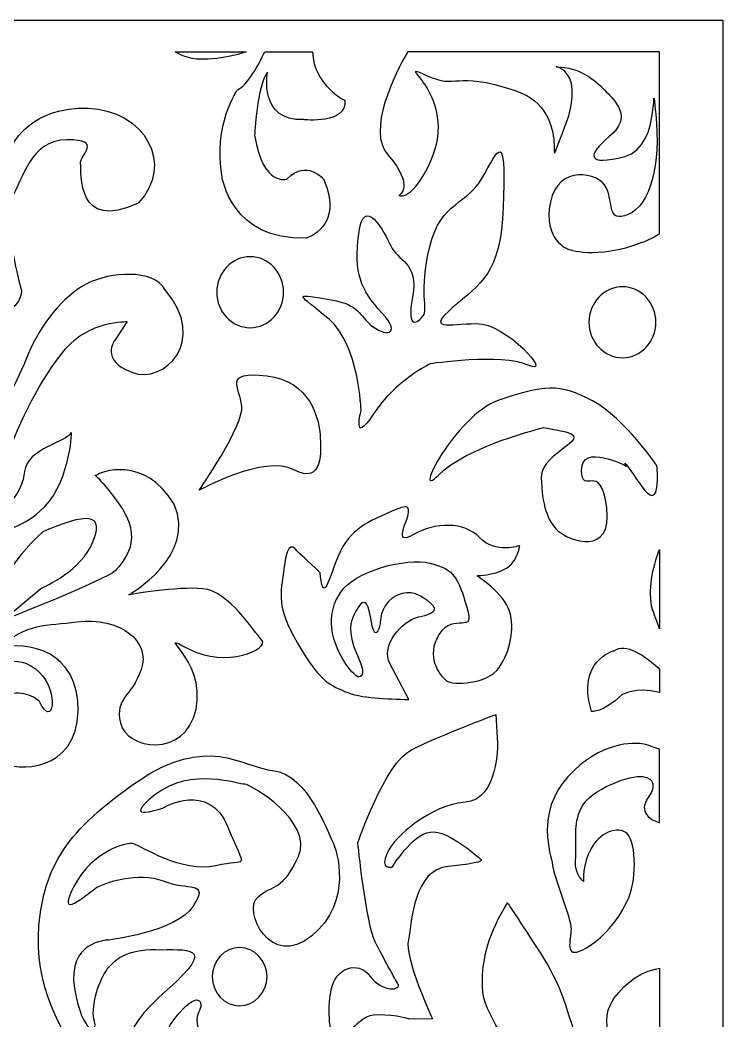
# Model space of a CAD drawing. Header units: centimetres. Extents: x -19.65 to -12.61, y 0.2 to 4.43.
# Drawn here: x -14.553 to -12.605, y 1.653 to 4.426 of the extents above; entities that cross this region are included whole.
import ezdxf

# ---------------------------------------------------------------- set-up
doc = ezdxf.new("R2010")
doc.units = ezdxf.units.CM
doc.header["$MEASUREMENT"] = 0
doc.layers.add('layer 1', color=7, linetype='Continuous')

msp = doc.modelspace()

# ---------------------------------------------------------------- linework, layer by layer
at = {"layer": 'layer 1', "color": 250, "lineweight": 30}
for points, knots in [([(-19.65325, 0.19729), (-19.65325, 0.19729), (-12.6053, 0.19729), (-12.6053, 0.19729), (-12.6053, 0.19729), (-12.6053, 0.19729), (-12.6053, 4.42606), (-12.6053, 4.42606), (-12.6053, 4.42606), (-12.6053, 4.42606), (-19.65325, 4.42606), (-19.65325, 4.42606), (-19.65325, 4.42606), (-19.65325, 4.42606), (-19.65325, 0.19729), (-19.65325, 0.19729)], [0, 0, 0, 0, 0.2, 0.2, 0.2, 0.2, 0.4, 0.4, 0.4, 0.4, 0.6, 0.6, 0.6, 0.6, 1, 1, 1, 1]), ([(-14.54811, 3.67403), (-14.54811, 3.67403), (-14.60649, 3.88456), (-14.57572, 3.93462), (-14.57572, 3.93462), (-14.54496, 3.98469), (-14.52342, 4.09421), (-14.42189, 4.09421), (-14.42189, 4.09421), (-14.32036, 4.09421), (-14.38805, 4.05353), (-14.38497, 4.0285), (-14.38497, 4.0285), (-14.38189, 4.00346), (-14.39728, 3.83762), (-14.22498, 3.91898), (-14.22498, 3.91898), (-14.12345, 4.02537), (-14.20652, 4.17556), (-14.36343, 4.18182), (-14.36343, 4.18182), (-14.52034, 4.18808), (-14.57265, 4.08169), (-14.57265, 4.08169), (-14.57265, 4.08169), (-14.57265, 4.08169), (-14.61264, 3.87517), (-14.64341, 4.11924), (-14.64341, 4.11924), (-14.63536, 4.25033), (-14.62664, 4.25719), (-14.58978, 4.33796), (-14.58978, 4.33796), (-14.58978, 4.33796), (-14.7558, 4.33796), (-14.7558, 4.33796), (-14.7558, 4.33796), (-14.75744, 4.30504), (-14.75782, 4.25712), (-14.75356, 4.2046), (-14.75356, 4.2046), (-14.75356, 4.2046), (-14.70482, 4.09133), (-14.70482, 4.09133), (-14.70482, 4.09133), (-14.70482, 4.09133), (-14.85472, 4.25004), (-14.89102, 4.28633), (-14.89102, 4.28633), (-14.90656, 4.30187), (-14.91585, 4.32107), (-14.9214, 4.33796), (-14.9214, 4.33796), (-14.9214, 4.33796), (-15.09541, 4.33796), (-15.09541, 4.33796), (-15.09541, 4.33796), (-15.10221, 4.33549), (-15.11131, 4.33343), (-15.12337, 4.33202), (-15.12337, 4.33202), (-15.20336, 4.32263), (-15.26182, 4.24753), (-15.25874, 4.16305), (-15.25874, 4.16305), (-15.25567, 4.07856), (-15.18935, 4.26457), (-15.02936, 4.21763), (-15.02936, 4.21763), (-14.86937, 4.1707), (-14.70529, 4.00381), (-14.6899, 3.8849), (-14.6899, 3.8849), (-14.67452, 3.766), (-14.591, 3.62473), (-14.591, 3.62473), (-14.591, 3.62473), (-14.56425, 3.6285), (-14.55227, 3.6464), (-14.54811, 3.67403)], [0, 0, 0, 0, 0.047619, 0.047619, 0.047619, 0.047619, 0.0952381, 0.0952381, 0.0952381, 0.0952381, 0.1428571, 0.1428571, 0.1428571, 0.1428571, 0.1904762, 0.1904762, 0.1904762, 0.1904762, 0.2380952, 0.2380952, 0.2380952, 0.2380952, 0.2857143, 0.2857143, 0.2857143, 0.2857143, 0.3333333, 0.3333333, 0.3333333, 0.3333333, 0.3809524, 0.3809524, 0.3809524, 0.3809524, 0.4285714, 0.4285714, 0.4285714, 0.4285714, 0.4761905, 0.4761905, 0.4761905, 0.4761905, 0.5238095, 0.5238095, 0.5238095, 0.5238095, 0.5714286, 0.5714286, 0.5714286, 0.5714286, 0.6190476, 0.6190476, 0.6190476, 0.6190476, 0.6666667, 0.6666667, 0.6666667, 0.6666667, 0.7142857, 0.7142857, 0.7142857, 0.7142857, 0.7619048, 0.7619048, 0.7619048, 0.7619048, 0.8095238, 0.8095238, 0.8095238, 0.8095238, 0.8571429, 0.8571429, 0.8571429, 0.8571429, 0.9047619, 0.9047619, 0.9047619, 0.9047619, 1, 1, 1, 1]), ([(-14.12296, 4.33796), (-14.10146, 4.32509), (-14.07335, 4.31481), (-14.04041, 4.31773), (-14.04041, 4.31773), (-14.04041, 4.31773), (-13.98984, 4.31674), (-13.92621, 4.33796), (-13.92621, 4.33796), (-13.92621, 4.33796), (-14.12296, 4.33796), (-14.12296, 4.33796)], [0, 0, 0, 0, 0.25, 0.25, 0.25, 0.25, 0.5, 0.5, 0.5, 0.5, 1, 1, 1, 1]), ([(-13.8746, 4.33796), (-13.89148, 4.30251), (-13.92249, 4.24482), (-13.95033, 4.23302), (-13.95033, 4.23302), (-13.95033, 4.23302), (-14.01832, 4.13449), (-13.99282, 3.99101), (-13.99282, 3.99101), (-13.99282, 3.99101), (-13.96733, 3.81469), (-13.75996, 3.8216), (-13.75996, 3.8216), (-13.75996, 3.8216), (-13.65288, 3.85272), (-13.71237, 3.98582), (-13.71237, 3.98582), (-13.71237, 3.98582), (-13.75826, 4.04114), (-13.81265, 3.98582), (-13.81265, 3.98582), (-13.81265, 3.98582), (-13.87894, 3.96162), (-13.90274, 4.10683), (-13.90274, 4.10683), (-13.90274, 4.10683), (-13.89594, 4.24512), (-13.86705, 4.28142), (-13.86705, 4.28142), (-13.86705, 4.28142), (-13.89254, 4.14486), (-13.76676, 4.15005), (-13.76676, 4.15005), (-13.76676, 4.15005), (-13.64608, 4.13622), (-13.65288, 4.20363), (-13.65288, 4.20363), (-13.65288, 4.20363), (-13.73898, 4.24521), (-13.74214, 4.33796), (-13.74214, 4.33796), (-13.74214, 4.33796), (-13.8746, 4.33796), (-13.8746, 4.33796)], [0, 0, 0, 0, 0.0833333, 0.0833333, 0.0833333, 0.0833333, 0.1666667, 0.1666667, 0.1666667, 0.1666667, 0.25, 0.25, 0.25, 0.25, 0.3333333, 0.3333333, 0.3333333, 0.3333333, 0.4166667, 0.4166667, 0.4166667, 0.4166667, 0.5, 0.5, 0.5, 0.5, 0.5833333, 0.5833333, 0.5833333, 0.5833333, 0.6666667, 0.6666667, 0.6666667, 0.6666667, 0.75, 0.75, 0.75, 0.75, 0.8333333, 0.8333333, 0.8333333, 0.8333333, 1, 1, 1, 1]), ([(-12.7815, 4.33796), (-12.7815, 4.33796), (-12.7815, 3.83431), (-12.7815, 3.83431), (-12.7815, 3.83431), (-12.79422, 3.82549), (-12.8096, 3.81733), (-12.82819, 3.81029), (-12.82819, 3.81029), (-12.95886, 3.76084), (-13.03483, 3.79175), (-13.03483, 3.79175), (-13.03483, 3.79175), (-13.03483, 3.79175), (-13.10472, 3.81647), (-13.08344, 3.92155), (-13.08344, 3.92155), (-13.06217, 4.02663), (-12.94974, 4.005), (-12.92847, 3.96173), (-12.92847, 3.96173), (-12.9072, 3.91846), (-12.92847, 3.86283), (-12.86769, 3.88756), (-12.86769, 3.88756), (-12.80692, 3.91228), (-12.77653, 4.02663), (-12.79173, 4.1657), (-12.79173, 4.1657), (-12.80692, 4.30478), (-12.77045, 4.07608), (-12.87681, 4.04826), (-12.87681, 4.04826), (-12.98317, 4.02045), (-12.98317, 4.05135), (-12.91935, 4.10389), (-12.91935, 4.10389), (-12.85554, 4.15643), (-12.90416, 4.20279), (-12.92847, 4.22751), (-12.92847, 4.22751), (-12.95278, 4.25224), (-12.99532, 4.29241), (-13.05306, 4.2955), (-13.05306, 4.2955), (-13.11079, 4.29859), (-12.97101, 4.31405), (-13.04394, 4.12862), (-13.04394, 4.12862), (-13.11687, 3.94319), (-13.00444, 4.17188), (-13.18068, 4.2306), (-13.18068, 4.2306), (-13.35693, 4.28932), (-13.33566, 4.2306), (-13.42986, 4.27387), (-13.42986, 4.27387), (-13.52406, 4.31714), (-13.33262, 4.22133), (-13.41467, 4.0359), (-13.41467, 4.0359), (-13.46633, 3.92155), (-13.50279, 3.94009), (-13.50279, 3.94009), (-13.50279, 3.94009), (-13.50279, 3.94009), (-13.45721, 3.96482), (-13.53318, 4.05135), (-13.53318, 4.05135), (-13.5935, 4.12007), (-13.51396, 4.27646), (-13.47864, 4.33796), (-13.47864, 4.33796), (-13.47864, 4.33796), (-12.7815, 4.33796), (-12.7815, 4.33796)], [0, 0, 0, 0, 0.05, 0.05, 0.05, 0.05, 0.1, 0.1, 0.1, 0.1, 0.15, 0.15, 0.15, 0.15, 0.2, 0.2, 0.2, 0.2, 0.25, 0.25, 0.25, 0.25, 0.3, 0.3, 0.3, 0.3, 0.35, 0.35, 0.35, 0.35, 0.4, 0.4, 0.4, 0.4, 0.45, 0.45, 0.45, 0.45, 0.5, 0.5, 0.5, 0.5, 0.55, 0.55, 0.55, 0.55, 0.6, 0.6, 0.6, 0.6, 0.65, 0.65, 0.65, 0.65, 0.7, 0.7, 0.7, 0.7, 0.75, 0.75, 0.75, 0.75, 0.8, 0.8, 0.8, 0.8, 0.85, 0.85, 0.85, 0.85, 0.9, 0.9, 0.9, 0.9, 1, 1, 1, 1]), ([(-13.60786, 3.34492), (-13.60786, 3.34492), (-13.63412, 3.24311), (-13.5734, 3.3349), (-13.5734, 3.3349), (-13.51268, 3.4267), (-13.41751, 3.47343), (-13.41751, 3.47343), (-13.41751, 3.47343), (-13.41751, 3.47343), (-13.21895, 3.50347), (-13.1451, 3.47009), (-13.1451, 3.47009), (-13.07126, 3.43671), (-13.20746, 3.58691), (-13.28787, 3.58525), (-13.28787, 3.58525), (-13.36828, 3.58358), (-13.42899, 3.56522), (-13.35351, 3.63031), (-13.35351, 3.63031), (-13.27802, 3.6954), (-13.22059, 3.7221), (-13.21403, 3.90735), (-13.21403, 3.90735), (-13.20746, 4.09261), (-13.21731, 4.09261), (-13.2649, 4.00081), (-13.2649, 4.00081), (-13.31248, 3.90902), (-13.38633, 3.92738), (-13.41751, 3.79887), (-13.41751, 3.79887), (-13.44869, 3.67036), (-13.42079, 3.6253), (-13.43556, 3.60694), (-13.43556, 3.60694), (-13.45033, 3.58858), (-13.48315, 3.56188), (-13.4651, 3.65868), (-13.4651, 3.65868), (-13.44705, 3.75548), (-13.50776, 3.75882), (-13.52581, 3.80054), (-13.52581, 3.80054), (-13.54386, 3.84226), (-13.60128, 3.94403), (-13.61443, 3.83392), (-13.61443, 3.83392), (-13.62757, 3.72381), (-13.61007, 3.68044), (-13.55043, 3.61529), (-13.55043, 3.61529), (-13.49078, 3.55013), (-13.54386, 3.54853), (-13.58161, 3.58191), (-13.58161, 3.58191), (-13.61935, 3.61529), (-13.61326, 3.63973), (-13.70632, 3.65367), (-13.70632, 3.65367), (-13.79938, 3.66761), (-13.78137, 3.6693), (-13.69648, 3.59693), (-13.69648, 3.59693), (-13.61278, 3.52516), (-13.60786, 3.34492), (-13.60786, 3.34492)], [0, 0, 0, 0, 0.0555556, 0.0555556, 0.0555556, 0.0555556, 0.1111111, 0.1111111, 0.1111111, 0.1111111, 0.1666667, 0.1666667, 0.1666667, 0.1666667, 0.2222222, 0.2222222, 0.2222222, 0.2222222, 0.2777778, 0.2777778, 0.2777778, 0.2777778, 0.3333333, 0.3333333, 0.3333333, 0.3333333, 0.3888889, 0.3888889, 0.3888889, 0.3888889, 0.4444444, 0.4444444, 0.4444444, 0.4444444, 0.5, 0.5, 0.5, 0.5, 0.5555556, 0.5555556, 0.5555556, 0.5555556, 0.6111111, 0.6111111, 0.6111111, 0.6111111, 0.6666667, 0.6666667, 0.6666667, 0.6666667, 0.7222222, 0.7222222, 0.7222222, 0.7222222, 0.7777778, 0.7777778, 0.7777778, 0.7777778, 0.8333333, 0.8333333, 0.8333333, 0.8333333, 0.8888889, 0.8888889, 0.8888889, 0.8888889, 1, 1, 1, 1]), ([(-14.00769, 3.67203), (-14.00769, 3.72619), (-13.96607, 3.77036), (-13.91504, 3.77036), (-13.91504, 3.77036), (-13.86401, 3.77036), (-13.82238, 3.72619), (-13.82238, 3.67203), (-13.82238, 3.67203), (-13.82238, 3.61788), (-13.86401, 3.57371), (-13.91504, 3.57371), (-13.91504, 3.57371), (-13.96607, 3.57371), (-14.00769, 3.61788), (-14.00769, 3.67203)], [0, 0, 0, 0, 0.2, 0.2, 0.2, 0.2, 0.4, 0.4, 0.4, 0.4, 0.6, 0.6, 0.6, 0.6, 1, 1, 1, 1]), ([(-14.68258, 2.87956), (-14.68258, 2.87956), (-14.7042, 3.00412), (-14.7042, 3.00412), (-14.7042, 3.00412), (-14.7042, 3.00412), (-14.81023, 3.12412), (-14.81023, 3.19659), (-14.81023, 3.19659), (-14.81023, 3.26905), (-14.81023, 3.35359), (-14.81023, 3.35359), (-14.81023, 3.35359), (-14.81023, 3.35359), (-14.67961, 3.25093), (-14.67961, 3.16639), (-14.67961, 3.16639), (-14.67961, 3.08185), (-14.63211, 3.06072), (-14.64398, 3.17243), (-14.64398, 3.17243), (-14.65586, 3.28415), (-14.68506, 3.38441), (-14.80726, 3.44417), (-14.80726, 3.44417), (-14.92947, 3.50392), (-15.01211, 3.64813), (-15.02101, 3.70852), (-15.02101, 3.70852), (-14.90364, 3.68239), (-14.88174, 3.67266), (-14.77922, 3.61023), (-14.77922, 3.61023), (-14.68334, 3.54104), (-14.59945, 3.35661), (-14.59945, 3.35661), (-14.59945, 3.35661), (-14.59945, 3.35661), (-14.56296, 3.41864), (-14.52988, 3.50016), (-14.52988, 3.50016), (-14.49679, 3.58169), (-14.43277, 3.66233), (-14.36746, 3.69554), (-14.36746, 3.69554), (-14.30215, 3.72875), (-14.18383, 3.73704), (-14.15118, 3.67968), (-14.15118, 3.67968), (-14.02844, 3.5356), (-14.15516, 3.41548), (-14.24321, 3.45021), (-14.24321, 3.45021), (-14.33125, 3.48494), (-14.29071, 3.53777), (-14.29071, 3.53777), (-14.29071, 3.53777), (-14.29071, 3.53777), (-14.25619, 3.59073), (-14.25619, 3.59073), (-14.25619, 3.59073), (-14.25619, 3.59073), (-14.36146, 3.59325), (-14.42677, 3.51474), (-14.42677, 3.51474), (-14.49208, 3.43624), (-14.55901, 3.31081), (-14.58758, 3.21168), (-14.58758, 3.21168), (-14.61614, 3.11255), (-14.59624, 3.07305), (-14.59624, 3.07305), (-14.59624, 3.07305), (-14.59624, 3.07305), (-14.54626, 3.11217), (-14.54008, 3.17545), (-14.54008, 3.17545), (-14.53389, 3.23874), (-14.41997, 3.25949), (-14.41242, 3.28113), (-14.41242, 3.28113), (-14.40488, 3.30277), (-14.41329, 3.15155), (-14.48367, 3.07883), (-14.48367, 3.07883), (-14.55406, 3.00612), (-14.57867, 3.03958), (-14.61133, 2.9792), (-14.61133, 2.9792), (-14.68104, 2.91613), (-14.68258, 2.87956), (-14.68258, 2.87956)], [0, 0, 0, 0, 0.0416667, 0.0416667, 0.0416667, 0.0416667, 0.0833333, 0.0833333, 0.0833333, 0.0833333, 0.125, 0.125, 0.125, 0.125, 0.1666667, 0.1666667, 0.1666667, 0.1666667, 0.2083333, 0.2083333, 0.2083333, 0.2083333, 0.25, 0.25, 0.25, 0.25, 0.2916667, 0.2916667, 0.2916667, 0.2916667, 0.3333333, 0.3333333, 0.3333333, 0.3333333, 0.375, 0.375, 0.375, 0.375, 0.4166667, 0.4166667, 0.4166667, 0.4166667, 0.4583333, 0.4583333, 0.4583333, 0.4583333, 0.5, 0.5, 0.5, 0.5, 0.5416667, 0.5416667, 0.5416667, 0.5416667, 0.5833333, 0.5833333, 0.5833333, 0.5833333, 0.625, 0.625, 0.625, 0.625, 0.6666667, 0.6666667, 0.6666667, 0.6666667, 0.7083333, 0.7083333, 0.7083333, 0.7083333, 0.75, 0.75, 0.75, 0.75, 0.7916667, 0.7916667, 0.7916667, 0.7916667, 0.8333333, 0.8333333, 0.8333333, 0.8333333, 0.875, 0.875, 0.875, 0.875, 0.9166667, 0.9166667, 0.9166667, 0.9166667, 1, 1, 1, 1]), ([(-12.97652, 3.58888), (-12.97652, 3.64304), (-12.9349, 3.68721), (-12.88387, 3.68721), (-12.88387, 3.68721), (-12.83284, 3.68721), (-12.79122, 3.64304), (-12.79122, 3.58888), (-12.79122, 3.58888), (-12.79122, 3.53472), (-12.83284, 3.49055), (-12.88387, 3.49055), (-12.88387, 3.49055), (-12.9349, 3.49055), (-12.97652, 3.53472), (-12.97652, 3.58888)], [0, 0, 0, 0, 0.2, 0.2, 0.2, 0.2, 0.4, 0.4, 0.4, 0.4, 0.6, 0.6, 0.6, 0.6, 1, 1, 1, 1]), ([(-14.05645, 3.12327), (-14.05645, 3.12327), (-13.87584, 3.22346), (-13.79375, 3.18005), (-13.79375, 3.18005), (-13.71165, 3.13663), (-13.71822, 3.23348), (-13.72151, 3.2769), (-13.72151, 3.2769), (-13.72479, 3.32032), (-13.74778, 3.42719), (-13.86928, 3.44055), (-13.86928, 3.44055), (-13.99078, 3.45391), (-13.9448, 3.41049), (-13.93824, 3.35705), (-13.93824, 3.35705), (-13.93167, 3.30362), (-14.05645, 3.12327), (-14.05645, 3.12327)], [0, 0, 0, 0, 0.1666667, 0.1666667, 0.1666667, 0.1666667, 0.3333333, 0.3333333, 0.3333333, 0.3333333, 0.5, 0.5, 0.5, 0.5, 0.6666667, 0.6666667, 0.6666667, 0.6666667, 1, 1, 1, 1]), ([(-12.8725, 3.18986), (-12.8725, 3.18986), (-12.998, 3.25589), (-12.99681, 3.17936), (-12.99681, 3.17936), (-12.99562, 3.10284), (-12.94401, 3.21075), (-12.92738, 3.07482), (-12.92738, 3.07482), (-12.91075, 2.93889), (-13.03144, 2.98335), (-13.06148, 3.01038), (-13.06148, 3.01038), (-13.09153, 3.0374), (-13.10735, 3.08377), (-13.10873, 3.15865), (-13.10873, 3.15865), (-13.1101, 3.23353), (-12.94255, 3.26895), (-13.05946, 3.28938), (-13.05946, 3.28938), (-13.05946, 3.28938), (-13.10292, 3.29697), (-13.10292, 3.29697), (-13.10292, 3.29697), (-13.10292, 3.29697), (-13.31695, 3.24438), (-13.39356, 3.1657), (-13.39356, 3.1657), (-13.47018, 3.08701), (-13.34781, 3.33064), (-13.22609, 3.37274), (-13.22609, 3.37274), (-13.10436, 3.41484), (-13.05693, 3.42056), (-12.96648, 3.37115), (-12.96648, 3.37115), (-12.87604, 3.32175), (-12.78861, 3.19131), (-12.78861, 3.19131), (-12.78861, 3.19131), (-12.78861, 3.19131), (-12.77268, 3.0492), (-12.83393, 3.13901), (-12.83393, 3.13901), (-12.89518, 3.22882), (-12.8725, 3.18986), (-12.8725, 3.18986)], [0, 0, 0, 0, 0.0769231, 0.0769231, 0.0769231, 0.0769231, 0.1538462, 0.1538462, 0.1538462, 0.1538462, 0.2307692, 0.2307692, 0.2307692, 0.2307692, 0.3076923, 0.3076923, 0.3076923, 0.3076923, 0.3846154, 0.3846154, 0.3846154, 0.3846154, 0.4615385, 0.4615385, 0.4615385, 0.4615385, 0.5384615, 0.5384615, 0.5384615, 0.5384615, 0.6153846, 0.6153846, 0.6153846, 0.6153846, 0.6923077, 0.6923077, 0.6923077, 0.6923077, 0.7692308, 0.7692308, 0.7692308, 0.7692308, 0.8461538, 0.8461538, 0.8461538, 0.8461538, 1, 1, 1, 1]), ([(-14.81665, 2.51403), (-14.64322, 2.66541), (-14.67447, 2.84112), (-14.48904, 3.00857), (-14.48904, 3.00857), (-14.37573, 3.05703), (-14.30507, 3.07011), (-14.35874, 2.96416), (-14.35874, 2.96416), (-14.39519, 2.89331), (-14.4947, 2.85181), (-14.49603, 2.8507), (-14.49603, 2.8507), (-14.49603, 2.8507), (-14.60227, 2.76187), (-14.60227, 2.76187), (-14.60227, 2.76187), (-14.60227, 2.76187), (-14.31241, 2.87577), (-14.28931, 2.90057), (-14.28931, 2.90057), (-14.2662, 2.92536), (-14.20498, 2.98798), (-14.28041, 3.08893), (-14.28041, 3.08893), (-14.35584, 3.18987), (-14.34824, 3.15814), (-14.34024, 3.16564), (-14.34024, 3.16564), (-14.33224, 3.17315), (-14.20923, 3.22217), (-14.12586, 3.08489), (-14.12586, 3.08489), (-14.06095, 2.94135), (-14.25139, 2.83358), (-14.25139, 2.83358), (-14.25139, 2.83358), (-14.25139, 2.83358), (-14.117, 2.85752), (-14.04574, 2.85066), (-14.04574, 2.85066), (-13.97448, 2.8438), (-13.90504, 2.73175), (-13.88289, 2.70797), (-13.88289, 2.70797), (-13.86073, 2.68418), (-13.98076, 2.6292), (-14.08576, 2.68418), (-14.08576, 2.68418), (-14.19075, 2.73916), (-14.03449, 2.65784), (-14.06511, 2.51746), (-14.06511, 2.51746), (-14.09574, 2.37709), (-14.2585, 2.4061), (-14.27438, 2.47878), (-14.27438, 2.47878), (-14.29026, 2.55146), (-14.24418, 2.54783), (-14.21689, 2.62677), (-14.21689, 2.62677), (-14.18961, 2.7057), (-14.2761, 2.77366), (-14.39435, 2.75863), (-14.39435, 2.75863), (-14.4789, 2.74787), (-14.53416, 2.75699), (-14.6113, 2.68627), (-14.6113, 2.68627), (-14.53359, 2.70734), (-14.38818, 2.67968), (-14.39185, 2.51153), (-14.39185, 2.51153), (-14.39552, 2.34338), (-14.56061, 2.34134), (-14.60733, 2.37258), (-14.60733, 2.37258), (-14.65405, 2.40382), (-14.64889, 2.5218), (-14.60867, 2.54677), (-14.60867, 2.54677), (-14.56845, 2.57173), (-14.5254, 2.56211), (-14.49904, 2.53826), (-14.49904, 2.53826), (-14.46202, 2.46045), (-14.44123, 2.56165), (-14.49984, 2.61996), (-14.49984, 2.61996), (-14.55845, 2.67826), (-14.63676, 2.63823), (-14.66976, 2.60843), (-14.66976, 2.60843), (-14.70276, 2.57864), (-14.72863, 2.49538), (-14.78489, 2.46711), (-14.78489, 2.46711), (-14.85945, 2.43885), (-14.85921, 2.48157), (-14.81665, 2.51403)], [0, 0, 0, 0, 0.0384615, 0.0384615, 0.0384615, 0.0384615, 0.0769231, 0.0769231, 0.0769231, 0.0769231, 0.1153846, 0.1153846, 0.1153846, 0.1153846, 0.1538462, 0.1538462, 0.1538462, 0.1538462, 0.1923077, 0.1923077, 0.1923077, 0.1923077, 0.2307692, 0.2307692, 0.2307692, 0.2307692, 0.2692308, 0.2692308, 0.2692308, 0.2692308, 0.3076923, 0.3076923, 0.3076923, 0.3076923, 0.3461538, 0.3461538, 0.3461538, 0.3461538, 0.3846154, 0.3846154, 0.3846154, 0.3846154, 0.4230769, 0.4230769, 0.4230769, 0.4230769, 0.4615385, 0.4615385, 0.4615385, 0.4615385, 0.5, 0.5, 0.5, 0.5, 0.5384615, 0.5384615, 0.5384615, 0.5384615, 0.5769231, 0.5769231, 0.5769231, 0.5769231, 0.6153846, 0.6153846, 0.6153846, 0.6153846, 0.6538462, 0.6538462, 0.6538462, 0.6538462, 0.6923077, 0.6923077, 0.6923077, 0.6923077, 0.7307692, 0.7307692, 0.7307692, 0.7307692, 0.7692308, 0.7692308, 0.7692308, 0.7692308, 0.8076923, 0.8076923, 0.8076923, 0.8076923, 0.8461538, 0.8461538, 0.8461538, 0.8461538, 0.8846154, 0.8846154, 0.8846154, 0.8846154, 0.9230769, 0.9230769, 0.9230769, 0.9230769, 1, 1, 1, 1]), ([(-13.47542, 2.54354), (-13.5361, 2.54647), (-13.60788, 2.54576), (-13.65353, 2.56638), (-13.65353, 2.56638), (-13.69918, 2.58701), (-13.72379, 2.59569), (-13.78394, 2.69978), (-13.78394, 2.69978), (-13.84409, 2.80386), (-13.83077, 2.83207), (-13.8213, 2.91039), (-13.8213, 2.91039), (-13.81183, 2.98871), (-13.7922, 2.96478), (-13.7854, 2.9555), (-13.7854, 2.9555), (-13.77861, 2.94623), (-13.756, 2.93084), (-13.72119, 2.89463), (-13.72119, 2.89463), (-13.71408, 2.82947), (-13.70761, 2.83934), (-13.6776, 2.9253), (-13.6776, 2.9253), (-13.64759, 3.01125), (-13.59217, 3.0343), (-13.53867, 3.05819), (-13.53867, 3.05819), (-13.48516, 3.08209), (-13.4751, 3.08545), (-13.47625, 3.06247), (-13.47625, 3.06247), (-13.47739, 3.03949), (-13.52218, 2.96604), (-13.46276, 3.00066), (-13.46276, 3.00066), (-13.40334, 3.03529), (-13.32177, 3.03705), (-13.27886, 2.99178), (-13.27886, 2.99178), (-13.23595, 2.94652), (-13.16828, 2.97002), (-13.16828, 2.97002), (-13.16828, 2.97002), (-13.16828, 2.97002), (-13.17557, 2.9152), (-13.21936, 2.89982), (-13.21936, 2.89982), (-13.26315, 2.88444), (-13.286, 2.8884), (-13.286, 2.88657), (-13.286, 2.88657), (-13.286, 2.88474), (-13.21155, 2.83841), (-13.19682, 2.78862), (-13.19682, 2.78862), (-13.18209, 2.73882), (-13.19325, 2.67978), (-13.22535, 2.63261), (-13.22535, 2.63261), (-13.25746, 2.58545), (-13.35351, 2.58192), (-13.37197, 2.5966), (-13.37197, 2.5966), (-13.39043, 2.61127), (-13.43075, 2.663), (-13.39151, 2.72468), (-13.39151, 2.72468), (-13.35227, 2.78635), (-13.28956, 2.71968), (-13.31453, 2.7995), (-13.31453, 2.7995), (-13.3395, 2.87932), (-13.34777, 2.90439), (-13.41621, 2.92127), (-13.41621, 2.92127), (-13.48465, 2.93815), (-13.62475, 2.89945), (-13.66399, 2.84141), (-13.66399, 2.84141), (-13.70323, 2.78336), (-13.69266, 2.72331), (-13.66769, 2.67252), (-13.66769, 2.67252), (-13.64272, 2.62173), (-13.61775, 2.60722), (-13.61775, 2.60722), (-13.61775, 2.60722), (-13.61775, 2.60722), (-13.58564, 2.59633), (-13.61775, 2.66526), (-13.61775, 2.66526), (-13.64985, 2.7342), (-13.63201, 2.76685), (-13.63201, 2.76685), (-13.63201, 2.76685), (-13.63201, 2.76685), (-13.59634, 2.8648), (-13.58207, 2.7741), (-13.58207, 2.7741), (-13.5678, 2.6834), (-13.55468, 2.75617), (-13.55468, 2.75617), (-13.55468, 2.75617), (-13.55468, 2.75617), (-13.55628, 2.7997), (-13.52061, 2.8251), (-13.52061, 2.8251), (-13.48494, 2.8505), (-13.45113, 2.83967), (-13.42269, 2.81691), (-13.42269, 2.81691), (-13.39425, 2.79414), (-13.39746, 2.78362), (-13.4474, 2.77274), (-13.4474, 2.77274), (-13.49734, 2.76185), (-13.55348, 2.69209), (-13.52794, 2.64329), (-13.52794, 2.64329), (-13.52794, 2.64329), (-13.47542, 2.54354), (-13.47542, 2.54354)], [0, 0, 0, 0, 0.03125, 0.03125, 0.03125, 0.03125, 0.0625, 0.0625, 0.0625, 0.0625, 0.09375, 0.09375, 0.09375, 0.09375, 0.125, 0.125, 0.125, 0.125, 0.15625, 0.15625, 0.15625, 0.15625, 0.1875, 0.1875, 0.1875, 0.1875, 0.21875, 0.21875, 0.21875, 0.21875, 0.25, 0.25, 0.25, 0.25, 0.28125, 0.28125, 0.28125, 0.28125, 0.3125, 0.3125, 0.3125, 0.3125, 0.34375, 0.34375, 0.34375, 0.34375, 0.375, 0.375, 0.375, 0.375, 0.40625, 0.40625, 0.40625, 0.40625, 0.4375, 0.4375, 0.4375, 0.4375, 0.46875, 0.46875, 0.46875, 0.46875, 0.5, 0.5, 0.5, 0.5, 0.53125, 0.53125, 0.53125, 0.53125, 0.5625, 0.5625, 0.5625, 0.5625, 0.59375, 0.59375, 0.59375, 0.59375, 0.625, 0.625, 0.625, 0.625, 0.65625, 0.65625, 0.65625, 0.65625, 0.6875, 0.6875, 0.6875, 0.6875, 0.71875, 0.71875, 0.71875, 0.71875, 0.75, 0.75, 0.75, 0.75, 0.78125, 0.78125, 0.78125, 0.78125, 0.8125, 0.8125, 0.8125, 0.8125, 0.84375, 0.84375, 0.84375, 0.84375, 0.875, 0.875, 0.875, 0.875, 0.90625, 0.90625, 0.90625, 0.90625, 0.9375, 0.9375, 0.9375, 0.9375, 1, 1, 1, 1]), ([(-12.7815, 2.95901), (-12.80003, 2.90803), (-12.8139, 2.84617), (-12.80077, 2.79337), (-12.80077, 2.79337), (-12.80077, 2.79337), (-12.79132, 2.76963), (-12.7815, 2.73978), (-12.7815, 2.73978), (-12.7815, 2.73978), (-12.7815, 2.95901), (-12.7815, 2.95901)], [0, 0, 0, 0, 0.25, 0.25, 0.25, 0.25, 0.5, 0.5, 0.5, 0.5, 1, 1, 1, 1]), ([(-12.7815, 2.62839), (-12.81985, 2.66363), (-12.87458, 2.70318), (-12.90698, 2.67885), (-12.90698, 2.67885), (-12.90698, 2.67885), (-13.01319, 2.65152), (-12.96968, 2.51097), (-12.96968, 2.51097), (-12.96968, 2.51097), (-12.93897, 2.50576), (-12.88523, 2.55652), (-12.88523, 2.55652), (-12.88523, 2.55652), (-12.84831, 2.58005), (-12.7815, 2.56352), (-12.7815, 2.56352), (-12.7815, 2.56352), (-12.7815, 2.62839), (-12.7815, 2.62839)], [0, 0, 0, 0, 0.1666667, 0.1666667, 0.1666667, 0.1666667, 0.3333333, 0.3333333, 0.3333333, 0.3333333, 0.5, 0.5, 0.5, 0.5, 0.6666667, 0.6666667, 0.6666667, 0.6666667, 1, 1, 1, 1]), ([(-13.4744, 1.65871), (-13.4744, 1.65871), (-13.41032, 1.65893), (-13.41032, 1.65893), (-13.41032, 1.65893), (-13.41032, 1.65893), (-13.48722, 1.8257), (-13.47689, 1.87808), (-13.47689, 1.87808), (-13.46655, 1.93047), (-13.46212, 2.07224), (-13.36621, 2.08147), (-13.36621, 2.08147), (-13.27029, 2.09071), (-13.27347, 2.09889), (-13.27347, 2.09889), (-13.27347, 2.09889), (-13.27347, 2.09889), (-13.36515, 2.18404), (-13.41625, 2.17675), (-13.41625, 2.17675), (-13.46735, 2.16945), (-13.52168, 2.07951), (-13.52168, 2.07951), (-13.52168, 2.07951), (-13.52168, 2.07951), (-13.55737, 2.07084), (-13.53582, 2.11828), (-13.53582, 2.11828), (-13.51426, 2.16572), (-13.4137, 2.25154), (-13.31987, 2.25899), (-13.31987, 2.25899), (-13.22605, 2.26644), (-13.23007, 2.42277), (-13.23007, 2.42277), (-13.23007, 2.42277), (-13.23007, 2.42277), (-13.23489, 2.50218), (-13.23489, 2.50218), (-13.23489, 2.50218), (-13.23489, 2.50218), (-13.39542, 2.44143), (-13.46849, 2.4045), (-13.46849, 2.4045), (-13.54155, 2.36756), (-13.6168, 2.1472), (-13.6168, 2.1472), (-13.6168, 2.1472), (-13.6168, 2.1472), (-13.59363, 1.92006), (-13.56861, 1.87243), (-13.56861, 1.87243), (-13.54359, 1.82479), (-13.52033, 1.77928), (-13.5066, 1.75832), (-13.5066, 1.75832), (-13.49287, 1.73735), (-13.54783, 1.73039), (-13.58265, 1.77693), (-13.58265, 1.77693), (-13.61747, 1.82347), (-13.67973, 1.79939), (-13.69073, 1.73916), (-13.69073, 1.73916), (-13.70174, 1.67893), (-13.69591, 1.61129), (-13.67556, 1.5996), (-13.67556, 1.5996), (-13.65521, 1.58792), (-13.62082, 1.67174), (-13.56269, 1.67051), (-13.56269, 1.67051), (-13.50455, 1.66929), (-13.4744, 1.65871), (-13.4744, 1.65871)], [0, 0, 0, 0, 0.05, 0.05, 0.05, 0.05, 0.1, 0.1, 0.1, 0.1, 0.15, 0.15, 0.15, 0.15, 0.2, 0.2, 0.2, 0.2, 0.25, 0.25, 0.25, 0.25, 0.3, 0.3, 0.3, 0.3, 0.35, 0.35, 0.35, 0.35, 0.4, 0.4, 0.4, 0.4, 0.45, 0.45, 0.45, 0.45, 0.5, 0.5, 0.5, 0.5, 0.55, 0.55, 0.55, 0.55, 0.6, 0.6, 0.6, 0.6, 0.65, 0.65, 0.65, 0.65, 0.7, 0.7, 0.7, 0.7, 0.75, 0.75, 0.75, 0.75, 0.8, 0.8, 0.8, 0.8, 0.85, 0.85, 0.85, 0.85, 0.9, 0.9, 0.9, 0.9, 1, 1, 1, 1]), ([(-13.40703, 1.21927), (-13.28555, 1.27066), (-13.18067, 1.29153), (-13.37201, 1.30145), (-13.37201, 1.30145), (-13.56334, 1.31137), (-13.59087, 1.4382), (-13.60103, 1.46221), (-13.60103, 1.46221), (-13.6112, 1.48621), (-13.59438, 1.64109), (-13.68099, 1.52796), (-13.68099, 1.52796), (-13.7676, 1.41483), (-13.61341, 1.29805), (-13.5828, 1.28822), (-13.5828, 1.28822), (-13.5522, 1.27839), (-13.51453, 1.22884), (-13.63311, 1.25183), (-13.63311, 1.25183), (-13.75169, 1.27482), (-13.74258, 1.38062), (-13.74258, 1.38062), (-13.74258, 1.38062), (-13.74258, 1.38062), (-13.74042, 1.48705), (-13.83125, 1.50757), (-13.83125, 1.50757), (-13.92209, 1.52809), (-13.88834, 1.61571), (-13.88834, 1.61571), (-13.88834, 1.61571), (-13.88834, 1.61571), (-13.9212, 1.63996), (-13.94935, 1.57672), (-13.94935, 1.57672), (-13.97751, 1.51347), (-13.97597, 1.42982), (-13.93611, 1.3854), (-13.93611, 1.3854), (-13.89625, 1.34099), (-13.84915, 1.29948), (-13.84915, 1.29948), (-13.84915, 1.29948), (-13.84915, 1.29948), (-13.79317, 1.23941), (-13.85407, 1.2626), (-13.85407, 1.2626), (-13.91498, 1.28579), (-14.00126, 1.35922), (-14.00486, 1.39863), (-14.00486, 1.39863), (-14.00846, 1.43804), (-14.01013, 1.5608), (-14.02942, 1.58029), (-14.02942, 1.58029), (-14.04871, 1.59977), (-14.07409, 1.65001), (-14.05779, 1.67699), (-14.05779, 1.67699), (-14.04149, 1.70397), (-14.05707, 1.74623), (-14.12392, 1.65977), (-14.12392, 1.65977), (-14.19076, 1.57332), (-14.17467, 1.47593), (-14.14778, 1.44333), (-14.14778, 1.44333), (-14.12088, 1.41073), (-14.03271, 1.33891), (-14.11947, 1.36618), (-14.11947, 1.36618), (-14.20623, 1.39345), (-14.255, 1.55771), (-14.255, 1.55771), (-14.255, 1.55771), (-14.255, 1.55771), (-14.29048, 1.6124), (-14.14498, 1.73983), (-14.14498, 1.73983), (-13.99949, 1.86727), (-14.09366, 1.84899), (-14.17561, 1.85095), (-14.17561, 1.85095), (-14.25756, 1.85291), (-14.29338, 1.82234), (-14.31534, 1.79053), (-14.31534, 1.79053), (-14.3373, 1.75872), (-14.35754, 1.68589), (-14.3464, 1.65291), (-14.3464, 1.65291), (-14.33526, 1.61994), (-14.37967, 1.61145), (-14.40154, 1.74311), (-14.40154, 1.74311), (-14.42341, 1.87478), (-14.30964, 1.87709), (-14.30964, 1.87709), (-14.30964, 1.87709), (-14.30964, 1.87709), (-14.11904, 1.89923), (-14.07264, 1.97151), (-14.07264, 1.97151), (-14.02624, 2.04379), (-14.08822, 2.01376), (-14.15576, 2.0411), (-14.15576, 2.0411), (-14.22329, 2.06843), (-14.32215, 2.03635), (-14.34447, 2.02057), (-14.34447, 2.02057), (-14.3668, 2.00479), (-14.45572, 1.92563), (-14.40343, 2.02582), (-14.40343, 2.02582), (-14.35113, 2.126), (-14.25477, 2.14941), (-14.23773, 2.14435), (-14.23773, 2.14435), (-14.2207, 2.13928), (-14.10162, 2.06116), (-14.01061, 2.08327), (-14.01061, 2.08327), (-13.9196, 2.10538), (-13.92513, 2.06144), (-13.97693, 2.19044), (-13.97693, 2.19044), (-14.02873, 2.31944), (-14.1558, 2.24367), (-14.1558, 2.24367), (-14.1558, 2.24367), (-14.1558, 2.24367), (-14.28015, 2.19965), (-14.17893, 2.27949), (-14.17893, 2.27949), (-14.07772, 2.35933), (-13.94423, 2.30659), (-13.93005, 2.30888), (-13.93005, 2.30888), (-13.91588, 2.31117), (-13.73808, 2.20473), (-13.78126, 2.10906), (-13.78126, 2.10906), (-13.82443, 2.01339), (-13.85066, 2.03349), (-13.89403, 1.99648), (-13.89403, 1.99648), (-13.9374, 1.95947), (-13.859, 1.79435), (-13.74428, 1.88898), (-13.74428, 1.88898), (-13.62956, 1.98361), (-13.6748, 2.12802), (-13.68685, 2.15041), (-13.68685, 2.15041), (-13.6989, 2.17281), (-13.75491, 2.33416), (-13.84823, 2.34602), (-13.84823, 2.34602), (-13.94156, 2.35788), (-14.03326, 2.44956), (-14.22822, 2.31586), (-14.22822, 2.31586), (-14.42317, 2.18217), (-14.48618, 2.07938), (-14.50013, 1.91714), (-14.50013, 1.91714), (-14.51409, 1.75491), (-14.4399, 1.62214), (-14.36803, 1.52335), (-14.36803, 1.52335), (-14.29616, 1.42455), (-14.12833, 1.28345), (-13.96808, 1.23721), (-13.96808, 1.23721), (-13.79479, 1.1596), (-13.52851, 1.16789), (-13.40703, 1.21927)], [0, 0, 0, 0, 0.0217391, 0.0217391, 0.0217391, 0.0217391, 0.0434783, 0.0434783, 0.0434783, 0.0434783, 0.0652174, 0.0652174, 0.0652174, 0.0652174, 0.0869565, 0.0869565, 0.0869565, 0.0869565, 0.1086957, 0.1086957, 0.1086957, 0.1086957, 0.1304348, 0.1304348, 0.1304348, 0.1304348, 0.1521739, 0.1521739, 0.1521739, 0.1521739, 0.173913, 0.173913, 0.173913, 0.173913, 0.1956522, 0.1956522, 0.1956522, 0.1956522, 0.2173913, 0.2173913, 0.2173913, 0.2173913, 0.2391304, 0.2391304, 0.2391304, 0.2391304, 0.2608696, 0.2608696, 0.2608696, 0.2608696, 0.2826087, 0.2826087, 0.2826087, 0.2826087, 0.3043478, 0.3043478, 0.3043478, 0.3043478, 0.326087, 0.326087, 0.326087, 0.326087, 0.3478261, 0.3478261, 0.3478261, 0.3478261, 0.3695652, 0.3695652, 0.3695652, 0.3695652, 0.3913043, 0.3913043, 0.3913043, 0.3913043, 0.4130435, 0.4130435, 0.4130435, 0.4130435, 0.4347826, 0.4347826, 0.4347826, 0.4347826, 0.4565217, 0.4565217, 0.4565217, 0.4565217, 0.4782609, 0.4782609, 0.4782609, 0.4782609, 0.5, 0.5, 0.5, 0.5, 0.5217391, 0.5217391, 0.5217391, 0.5217391, 0.5434783, 0.5434783, 0.5434783, 0.5434783, 0.5652174, 0.5652174, 0.5652174, 0.5652174, 0.5869565, 0.5869565, 0.5869565, 0.5869565, 0.6086957, 0.6086957, 0.6086957, 0.6086957, 0.6304348, 0.6304348, 0.6304348, 0.6304348, 0.6521739, 0.6521739, 0.6521739, 0.6521739, 0.673913, 0.673913, 0.673913, 0.673913, 0.6956522, 0.6956522, 0.6956522, 0.6956522, 0.7173913, 0.7173913, 0.7173913, 0.7173913, 0.7391304, 0.7391304, 0.7391304, 0.7391304, 0.7608696, 0.7608696, 0.7608696, 0.7608696, 0.7826087, 0.7826087, 0.7826087, 0.7826087, 0.8043478, 0.8043478, 0.8043478, 0.8043478, 0.826087, 0.826087, 0.826087, 0.826087, 0.8478261, 0.8478261, 0.8478261, 0.8478261, 0.8695652, 0.8695652, 0.8695652, 0.8695652, 0.8913043, 0.8913043, 0.8913043, 0.8913043, 0.9130435, 0.9130435, 0.9130435, 0.9130435, 0.9347826, 0.9347826, 0.9347826, 0.9347826, 0.9565217, 0.9565217, 0.9565217, 0.9565217, 1, 1, 1, 1]), ([(-12.99199, 2.03995), (-12.99199, 2.03995), (-12.99535, 2.08811), (-12.97071, 2.13075), (-12.97071, 2.13075), (-12.94607, 2.17339), (-12.90583, 2.19181), (-12.87603, 2.17638), (-12.87603, 2.17638), (-12.84622, 2.16095), (-12.84229, 2.05303), (-12.8665, 1.99467), (-12.8665, 1.99467), (-12.89072, 1.9363), (-12.9407, 1.87723), (-12.99361, 1.85058), (-12.99361, 1.85058), (-13.04652, 1.82394), (-13.02634, 1.87904), (-13.02607, 1.90737), (-13.02607, 1.90737), (-13.0258, 1.9357), (-13.07444, 2.05707), (-13.07779, 2.08582), (-13.07779, 2.08582), (-13.08114, 2.11457), (-13.12699, 2.22815), (-13.03483, 2.32931), (-13.03483, 2.32931), (-12.94267, 2.43046), (-12.85173, 2.42355), (-12.83, 2.42101), (-12.83, 2.42101), (-12.81732, 2.41952), (-12.79886, 2.41177), (-12.7815, 2.40642), (-12.7815, 2.40642), (-12.7815, 2.40642), (-12.7815, 2.20208), (-12.7815, 2.20208), (-12.7815, 2.20208), (-12.84085, 2.22408), (-12.82375, 2.25589), (-12.80962, 2.27683), (-12.80962, 2.27683), (-12.79376, 2.30034), (-12.7939, 2.32499), (-12.82705, 2.33036), (-12.82705, 2.33036), (-12.8602, 2.33573), (-12.97257, 2.2959), (-12.99748, 2.24433), (-12.99748, 2.24433), (-13.0224, 2.19277), (-13.00818, 2.16275), (-13.01415, 2.09703), (-13.01415, 2.09703), (-13.01504, 2.05589), (-12.99247, 2.04128), (-12.99199, 2.03995)], [0, 0, 0, 0, 0.0625, 0.0625, 0.0625, 0.0625, 0.125, 0.125, 0.125, 0.125, 0.1875, 0.1875, 0.1875, 0.1875, 0.25, 0.25, 0.25, 0.25, 0.3125, 0.3125, 0.3125, 0.3125, 0.375, 0.375, 0.375, 0.375, 0.4375, 0.4375, 0.4375, 0.4375, 0.5, 0.5, 0.5, 0.5, 0.5625, 0.5625, 0.5625, 0.5625, 0.625, 0.625, 0.625, 0.625, 0.6875, 0.6875, 0.6875, 0.6875, 0.75, 0.75, 0.75, 0.75, 0.8125, 0.8125, 0.8125, 0.8125, 0.875, 0.875, 0.875, 0.875, 1, 1, 1, 1]), ([(-12.7815, 1.48565), (-12.79598, 1.51012), (-12.80498, 1.53695), (-12.79558, 1.55417), (-12.79558, 1.55417), (-12.79025, 1.56394), (-12.78591, 1.57694), (-12.7815, 1.5916), (-12.7815, 1.5916), (-12.7815, 1.5916), (-12.7815, 1.79944), (-12.7815, 1.79944), (-12.7815, 1.79944), (-12.80914, 1.79403), (-12.83603, 1.78348), (-12.85879, 1.76566), (-12.85879, 1.76566), (-12.97684, 1.67321), (-12.91482, 1.594), (-12.87676, 1.54697), (-12.87676, 1.54697), (-12.83869, 1.49995), (-12.86967, 1.41431), (-12.86967, 1.41431), (-12.86967, 1.41431), (-12.86967, 1.41431), (-12.90805, 1.44188), (-12.94185, 1.49141), (-12.94185, 1.49141), (-12.97565, 1.54094), (-12.99195, 1.54293), (-13.02166, 1.63533), (-13.02166, 1.63533), (-13.05138, 1.72773), (-13.05926, 1.76164), (-13.11991, 1.85514), (-13.11991, 1.85514), (-13.18057, 1.94865), (-13.20229, 1.98022), (-13.20229, 1.98022), (-13.20229, 1.98022), (-13.25314, 1.89727), (-13.27292, 1.8321), (-13.2717, 1.74868), (-13.2717, 1.74868), (-13.27047, 1.66525), (-13.18111, 1.58868), (-13.19091, 1.52583), (-13.19091, 1.52583), (-13.20071, 1.46298), (-13.32297, 1.66502), (-13.40157, 1.57774), (-13.40157, 1.57774), (-13.556, 1.40628), (-13.44431, 1.45163), (-13.30006, 1.40393), (-13.30006, 1.40393), (-13.17409, 1.36227), (-13.10092, 1.42113), (-13.00725, 1.36628), (-13.00725, 1.36628), (-12.91359, 1.31144), (-13.06364, 1.27536), (-13.28239, 1.17003), (-13.28239, 1.17003), (-13.50115, 1.06471), (-13.65349, 0.9926), (-13.65349, 0.9926), (-13.65349, 0.9926), (-13.65349, 0.9926), (-13.71018, 0.83212), (-13.57327, 0.94142), (-13.57327, 0.94142), (-13.43636, 1.05072), (-13.06953, 1.22565), (-12.80203, 1.21506), (-12.80203, 1.21506), (-12.80203, 1.21506), (-12.7815, 1.21465), (-12.7815, 1.21465), (-12.7815, 1.21465), (-12.7815, 1.21465), (-12.7815, 1.48565), (-12.7815, 1.48565)], [0, 0, 0, 0, 0.0454545, 0.0454545, 0.0454545, 0.0454545, 0.0909091, 0.0909091, 0.0909091, 0.0909091, 0.1363636, 0.1363636, 0.1363636, 0.1363636, 0.1818182, 0.1818182, 0.1818182, 0.1818182, 0.2272727, 0.2272727, 0.2272727, 0.2272727, 0.2727273, 0.2727273, 0.2727273, 0.2727273, 0.3181818, 0.3181818, 0.3181818, 0.3181818, 0.3636364, 0.3636364, 0.3636364, 0.3636364, 0.4090909, 0.4090909, 0.4090909, 0.4090909, 0.4545455, 0.4545455, 0.4545455, 0.4545455, 0.5, 0.5, 0.5, 0.5, 0.5454545, 0.5454545, 0.5454545, 0.5454545, 0.5909091, 0.5909091, 0.5909091, 0.5909091, 0.6363636, 0.6363636, 0.6363636, 0.6363636, 0.6818182, 0.6818182, 0.6818182, 0.6818182, 0.7272727, 0.7272727, 0.7272727, 0.7272727, 0.7727273, 0.7727273, 0.7727273, 0.7727273, 0.8181818, 0.8181818, 0.8181818, 0.8181818, 0.8636364, 0.8636364, 0.8636364, 0.8636364, 0.9090909, 0.9090909, 0.9090909, 0.9090909, 1, 1, 1, 1]), ([(-14.02021, 1.77604), (-14.02021, 1.82037), (-13.98611, 1.85653), (-13.9443, 1.85653), (-13.9443, 1.85653), (-13.90249, 1.85653), (-13.86839, 1.82037), (-13.86839, 1.77604), (-13.86839, 1.77604), (-13.86839, 1.73171), (-13.90249, 1.69555), (-13.9443, 1.69555), (-13.9443, 1.69555), (-13.98611, 1.69555), (-14.02021, 1.73171), (-14.02021, 1.77604)], [0, 0, 0, 0, 0.2, 0.2, 0.2, 0.2, 0.4, 0.4, 0.4, 0.4, 0.6, 0.6, 0.6, 0.6, 1, 1, 1, 1])]:
    msp.add_open_spline(points, degree=3, knots=knots, dxfattribs=at)

doc.saveas('drawing.dxf')
